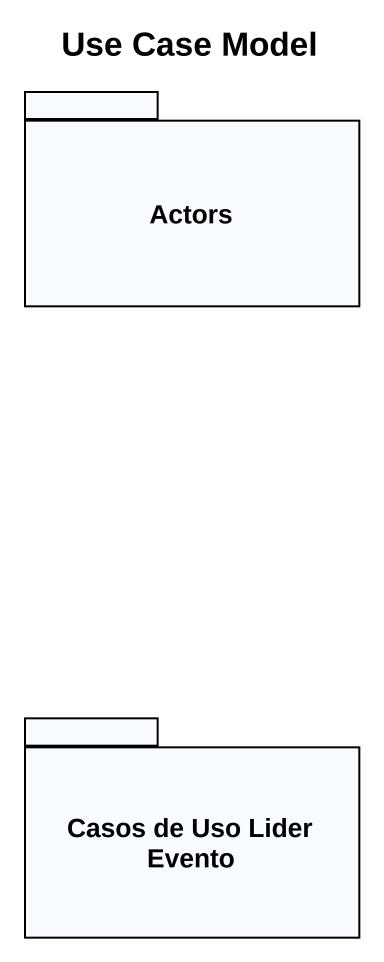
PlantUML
@startuml
title Use Case Model
package Actors {
}
package "Casos de Uso Lider Evento" as Casos_de_Uso_Lider_Evento {
}
@enduml
